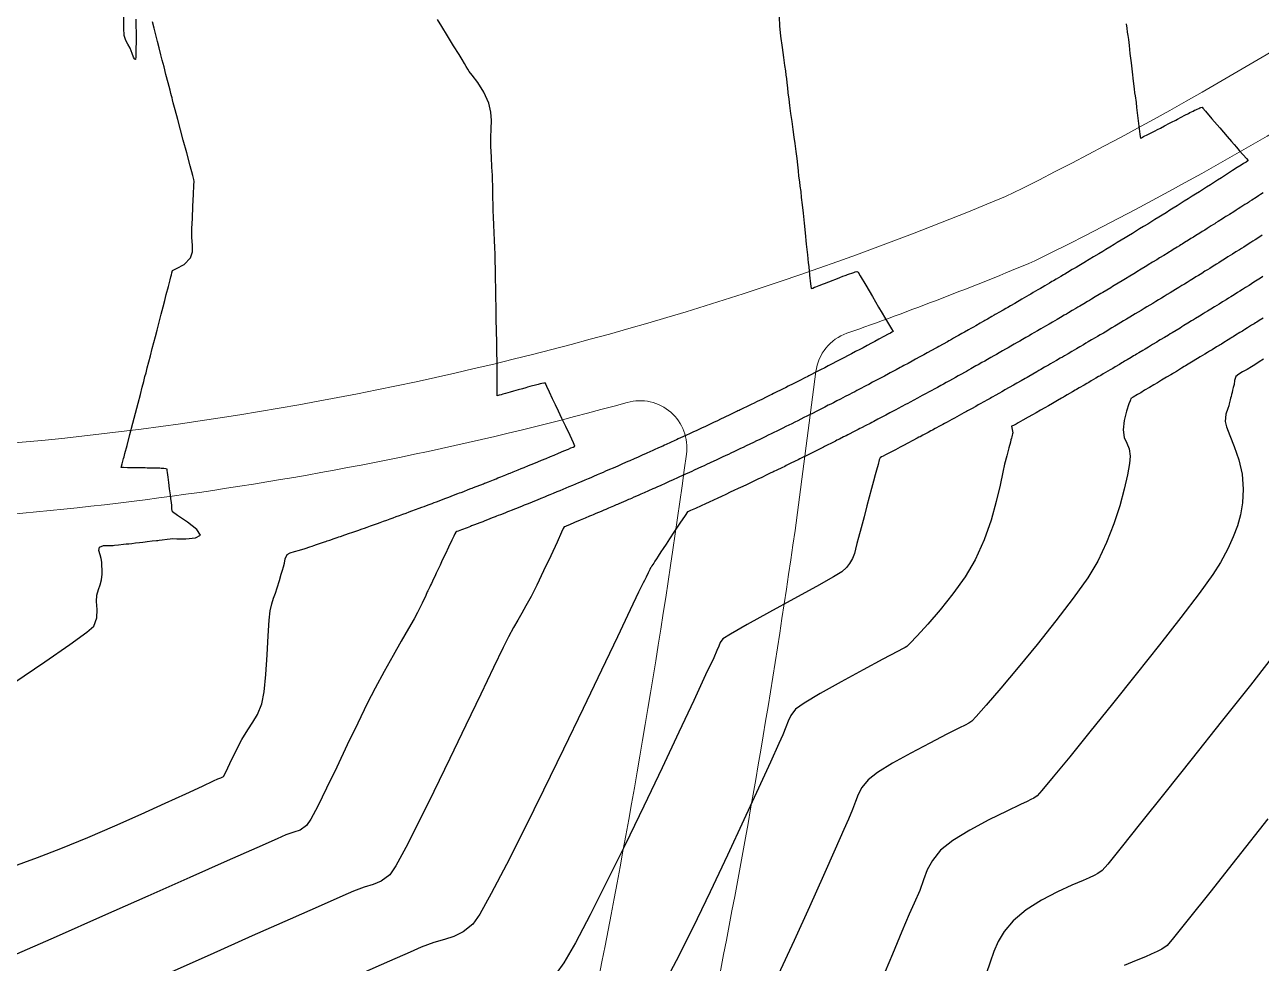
# Model space of a CAD drawing. Header units: millimetres. Extents: x 340454 to 342791, y 6993867 to 6995092.
# Drawn here: x 341619.5 to 341672, y 6994382.4 to 6994422.3 of the extents above; entities that cross this region are included whole.
import ezdxf

# ---------------------------------------------------------------- set-up
doc = ezdxf.new("R2010")
doc.units = ezdxf.units.MM
doc.header["$LTSCALE"] = 10
for name, color, linetype in [('T-HM-CURVA_INTERMEDIARIA', 45, 'Continuous'), ('T-HM-CURVA_MESTRA', 20, 'Continuous'), ('URB-Calçadas', 2, 'Continuous'), ('URB-Quadras', 3, 'Continuous')]:
    doc.layers.add(name, color=color, linetype=linetype)

msp = doc.modelspace()

# ---------------------------------------------------------------- linework, layer by layer
at = {"layer": 'T-HM-CURVA_INTERMEDIARIA', "color": 45, "linetype": 'Continuous', "lineweight": -3, "flags": 128}
for points, elevation in [([(341618.852, 6994386.518), (341620.009, 6994386.939), (341621.008, 6994387.324), (341622.153, 6994387.796), (341623.306, 6994388.29), (341624.417, 6994388.781), (341625.439, 6994389.242), (341626.324, 6994389.648), (341627.024, 6994389.974), (341627.491, 6994390.194), (341627.678, 6994390.282), (341627.804, 6994390.327), (341627.915, 6994390.387), (341628.011, 6994390.559), (341628.19, 6994390.932), (341628.426, 6994391.422), (341628.691, 6994391.945), (341628.945, 6994392.368), (341629.168, 6994392.688), (341629.365, 6994393.016), (341629.542, 6994393.462), (341629.64, 6994393.974), (341629.715, 6994394.709), (341629.773, 6994395.543), (341629.819, 6994396.355), (341629.86, 6994397.021), (341629.901, 6994397.418), (341629.97, 6994397.713), (341630.045, 6994397.952), (341630.122, 6994398.17), (341630.199, 6994398.4), (341630.294, 6994398.713), (341630.372, 6994398.97), (341630.424, 6994399.143), (341630.468, 6994399.289), (341630.513, 6994399.436), (341630.543, 6994399.624), (341630.624, 6994399.804), (341630.754, 6994399.884), (341630.929, 6994399.931), (341631.143, 6994399.99), (341631.382, 6994400.071), (341631.586, 6994400.138), (341631.677, 6994400.168), (341631.756, 6994400.194), (341631.873, 6994400.234), (341632.086, 6994400.305), (341632.21, 6994400.347), (341632.267, 6994400.367), (341632.325, 6994400.387), (341632.434, 6994400.424), (341632.624, 6994400.489), (341632.742, 6994400.529), (341632.817, 6994400.555), (341632.891, 6994400.581), (341633.076, 6994400.645), (341633.273, 6994400.712), (341633.364, 6994400.745), (341633.456, 6994400.777), (341633.623, 6994400.835), (341633.803, 6994400.898), (341633.91, 6994400.936), (341634.016, 6994400.974), (341634.167, 6994401.027), (341634.332, 6994401.085), (341634.453, 6994401.129), (341634.574, 6994401.172), (341634.71, 6994401.221), (341634.861, 6994401.274), (341634.998, 6994401.324), (341635.129, 6994401.372), (341635.259, 6994401.419), (341635.388, 6994401.466), (341635.542, 6994401.522), (341635.682, 6994401.573), (341635.798, 6994401.616), (341635.915, 6994401.659), (341636.079, 6994401.719), (341636.232, 6994401.776), (341636.336, 6994401.815), (341636.441, 6994401.853), (341636.615, 6994401.919), (341636.779, 6994401.98), (341636.872, 6994402.015), (341636.965, 6994402.05), (341637.15, 6994402.12), (341637.326, 6994402.187), (341637.408, 6994402.218), (341637.489, 6994402.249), (341637.686, 6994402.324), (341637.874, 6994402.397), (341637.943, 6994402.423), (341638.012, 6994402.449), (341638.125, 6994402.493), (341638.311, 6994402.565), (341638.419, 6994402.607), (341638.476, 6994402.629), (341638.534, 6994402.651), (341638.65, 6994402.697), (341638.847, 6994402.774), (341638.959, 6994402.818), (341639.007, 6994402.837), (341639.055, 6994402.856), (341639.174, 6994402.903), (341639.381, 6994402.985), (341639.497, 6994403.031), (341639.575, 6994403.062), (341639.696, 6994403.11), (341639.913, 6994403.197), (341640.032, 6994403.245), (341640.094, 6994403.27), (341640.218, 6994403.32), (341640.442, 6994403.41), (341640.564, 6994403.46), (341640.612, 6994403.479), (341640.691, 6994403.511), (341640.875, 6994403.586), (341641.094, 6994403.676), (341641.274, 6994403.75), (341641.429, 6994403.814), (341641.622, 6994403.894), (341641.811, 6994403.973), (341641.96, 6994404.035), (341642.148, 6994404.114), (341642.378, 6994404.211), (341642.568, 6994404.291), (341642.672, 6994404.335), (341642.771, 6994404.368), (341642.846, 6994404.409), (341642.789, 6994404.554), (341642.639, 6994404.869), (341642.455, 6994405.249), (341642.293, 6994405.584), (341642.142, 6994405.904), (341642.02, 6994406.162), (341641.9, 6994406.419), (341641.768, 6994406.703), (341641.658, 6994406.941), (341641.611, 6994407.043), (341641.59, 6994407.093), (341641.525, 6994407.09), (341641.435, 6994407.074), (341641.366, 6994407.058), (341641.279, 6994407.037), (341641.224, 6994407.023), (341641.173, 6994407.009), (341641.118, 6994406.994), (341641.04, 6994406.973), (341640.934, 6994406.943), (341640.829, 6994406.913), (341640.755, 6994406.891), (341640.618, 6994406.853), (341640.441, 6994406.803), (341640.336, 6994406.774), (341640.231, 6994406.744), (341640.092, 6994406.706), (341639.896, 6994406.651), (341639.791, 6994406.622), (341639.707, 6994406.599), (341639.631, 6994406.572), (341639.55, 6994406.556), (341639.542, 6994406.694), (341639.545, 6994406.937), (341639.548, 6994407.071), (341639.546, 6994407.154), (341639.544, 6994407.392), (341639.54, 6994407.92), (341639.536, 6994408.476), (341639.532, 6994408.799), (341639.527, 6994408.978), (341639.52, 6994409.158), (341639.515, 6994409.308), (341639.51, 6994409.462), (341639.504, 6994409.654), (341639.499, 6994409.914), (341639.494, 6994410.308), (341639.487, 6994410.751), (341639.481, 6994411.159), (341639.477, 6994411.477), (341639.474, 6994411.734), (341639.471, 6994411.976), (341639.465, 6994412.249), (341639.454, 6994412.575), (341639.442, 6994412.833), (341639.428, 6994413.159), (341639.415, 6994413.48), (341639.4, 6994413.818), (341639.387, 6994414.141), (341639.377, 6994414.419), (341639.37, 6994414.703), (341639.365, 6994414.933), (341639.361, 6994415.156), (341639.357, 6994415.347), (341639.354, 6994415.499), (341639.349, 6994415.69), (341639.339, 6994415.927), (341639.322, 6994416.266), (341639.302, 6994416.683), (341639.279, 6994417.151), (341639.278, 6994417.529), (341639.294, 6994417.89), (341639.301, 6994418.244), (341639.276, 6994418.605), (341639.192, 6994418.981), (341638.983, 6994419.453), (341638.715, 6994419.866), (341638.477, 6994420.171), (341638.357, 6994420.32), (341638.292, 6994420.428), (341638.229, 6994420.537), (341638.154, 6994420.665), (341638.051, 6994420.838), (341637.922, 6994421.049), (341637.695, 6994421.419), (341637.431, 6994421.848), (341637.192, 6994422.237), (341637.004, 6994422.542)], 696), ([(341619.012, 6994394.364), (341620.327, 6994395.252), (341621.387, 6994395.984), (341622.111, 6994396.508), (341622.415, 6994396.769), (341622.539, 6994397.121), (341622.554, 6994397.479), (341622.529, 6994397.808), (341622.534, 6994398.076), (341622.603, 6994398.323), (341622.677, 6994398.518), (341622.735, 6994398.738), (341622.76, 6994398.979), (341622.76, 6994399.179), (341622.755, 6994399.332), (341622.746, 6994399.487), (341622.727, 6994399.64), (341622.68, 6994399.796), (341622.625, 6994399.976), (341622.649, 6994400.128), (341622.82, 6994400.196), (341623.046, 6994400.198), (341623.169, 6994400.187), (341623.227, 6994400.194), (341623.285, 6994400.2), (341623.46, 6994400.22), (341623.671, 6994400.245), (341623.783, 6994400.257), (341623.894, 6994400.27), (341624.019, 6994400.284), (341624.174, 6994400.302), (341624.354, 6994400.323), (341624.49, 6994400.338), (341624.584, 6994400.349), (341624.677, 6994400.36), (341624.889, 6994400.384), (341625.076, 6994400.406), (341625.128, 6994400.412), (341625.18, 6994400.418), (341625.307, 6994400.432), (341625.529, 6994400.458), (341625.654, 6994400.472), (341625.751, 6994400.483), (341625.933, 6994400.476), (341626.324, 6994400.475), (341626.726, 6994400.517), (341626.938, 6994400.638), (341626.787, 6994400.878), (341626.386, 6994401.19), (341625.965, 6994401.474), (341625.753, 6994401.629), (341625.725, 6994401.753), (341625.719, 6994401.89), (341625.702, 6994402.026), (341625.683, 6994402.171), (341625.66, 6994402.347), (341625.626, 6994402.606), (341625.593, 6994402.864), (341625.562, 6994403.099), (341625.536, 6994403.296), (341625.525, 6994403.381), (341625.522, 6994403.432), (341625.462, 6994403.451), (341625.378, 6994403.461), (341625.322, 6994403.466), (341625.268, 6994403.469), (341625.21, 6994403.472), (341625.121, 6994403.476), (341625.034, 6994403.478), (341624.868, 6994403.481), (341624.678, 6994403.484), (341624.59, 6994403.485), (341624.502, 6994403.487), (341624.336, 6994403.489), (341624.176, 6994403.492), (341624.098, 6994403.493), (341624.019, 6994403.494), (341623.839, 6994403.497), (341623.674, 6994403.5), (341623.574, 6994403.501), (341623.615, 6994403.667), (341623.66, 6994403.831), (341623.674, 6994403.884), (341623.693, 6994403.958), (341623.729, 6994404.096), (341623.82, 6994404.443), (341623.94, 6994404.905), (341624.067, 6994405.393), (341624.177, 6994405.814), (341624.288, 6994406.239), (341624.385, 6994406.611), (341624.466, 6994406.921), (341624.527, 6994407.157), (341624.582, 6994407.367), (341624.625, 6994407.534), (341624.68, 6994407.745), (341624.744, 6994407.991), (341624.809, 6994408.245), (341624.891, 6994408.558), (341624.958, 6994408.815), (341625.023, 6994409.066), (341625.095, 6994409.342), (341625.182, 6994409.675), (341625.272, 6994410.022), (341625.351, 6994410.328), (341625.422, 6994410.604), (341625.488, 6994410.859), (341625.576, 6994411.197), (341625.65, 6994411.481), (341625.683, 6994411.605), (341625.705, 6994411.691), (341625.72, 6994411.774), (341625.753, 6994411.877), (341625.922, 6994411.959), (341626.243, 6994412.134), (341626.515, 6994412.407), (341626.596, 6994412.661), (341626.602, 6994412.948), (341626.579, 6994413.278), (341626.575, 6994413.664), (341626.595, 6994414.084), (341626.62, 6994414.602), (341626.644, 6994415.108), (341626.662, 6994415.493), (341626.669, 6994415.65), (341626.659, 6994415.739), (341626.614, 6994415.908), (341626.503, 6994416.324), (341626.357, 6994416.866), (341626.21, 6994417.415), (341626.093, 6994417.851), (341625.977, 6994418.287), (341625.867, 6994418.696), (341625.786, 6994419.001), (341625.753, 6994419.125), (341625.731, 6994419.208), (341625.71, 6994419.288), (341625.682, 6994419.396), (341625.645, 6994419.541), (341625.567, 6994419.841), (341625.474, 6994420.199), (341625.391, 6994420.519), (341625.317, 6994420.808), (341625.258, 6994421.037), (341625.183, 6994421.326), (341625.113, 6994421.601), (341625.04, 6994421.884), (341624.967, 6994422.167), (341624.896, 6994422.443)], 697), ([(341624.196, 6994422.554), (341624.202, 6994421.706), (341624.2, 6994421.182), (341624.192, 6994420.931), (341624.182, 6994420.849), (341624.176, 6994420.837), (341624.162, 6994420.838), (341624.134, 6994420.86), (341624.095, 6994420.937), (341624.041, 6994421.092), (341623.957, 6994421.313), (341623.86, 6994421.491), (341623.772, 6994421.646), (341623.704, 6994421.85), (341623.683, 6994422.166), (341623.681, 6994422.704)], 697), ([(341666.261, 6994422.353), (341666.289, 6994422.163), (341666.314, 6994421.992), (341666.335, 6994421.856), (341666.359, 6994421.684), (341666.389, 6994421.43), (341666.426, 6994421.097), (341666.472, 6994420.691), (341666.517, 6994420.316), (341666.565, 6994419.915), (341666.605, 6994419.584), (341666.625, 6994419.418), (341666.642, 6994419.296), (341666.658, 6994419.193), (341666.671, 6994419.103), (341666.685, 6994419.014), (341666.711, 6994418.791), (341666.765, 6994418.342), (341666.818, 6994417.893), (341666.844, 6994417.67), (341666.857, 6994417.564), (341666.867, 6994417.49), (341666.912, 6994417.513), (341667.008, 6994417.562), (341667.188, 6994417.654), (341667.296, 6994417.708), (341667.352, 6994417.737), (341667.408, 6994417.766), (341667.49, 6994417.808), (341667.599, 6994417.864), (341667.717, 6994417.925), (341667.892, 6994418.015), (341668.108, 6994418.127), (341668.247, 6994418.199), (341668.316, 6994418.236), (341668.375, 6994418.266), (341668.451, 6994418.306), (341668.603, 6994418.386), (341668.759, 6994418.468), (341668.812, 6994418.495), (341668.857, 6994418.518), (341668.906, 6994418.544), (341668.976, 6994418.58), (341669.046, 6994418.616), (341669.107, 6994418.646), (341669.173, 6994418.679), (341669.228, 6994418.705), (341669.283, 6994418.731), (341669.345, 6994418.759), (341669.394, 6994418.781), (341669.442, 6994418.801), (341669.491, 6994418.816), (341669.527, 6994418.772), (341669.639, 6994418.641), (341669.911, 6994418.323), (341670.247, 6994417.93), (341670.553, 6994417.571), (341670.735, 6994417.358), (341670.854, 6994417.22), (341670.949, 6994417.11), (341671.068, 6994416.971), (341671.234, 6994416.794), (341671.383, 6994416.634), (341671.445, 6994416.54), (341671.369, 6994416.475), (341671.253, 6994416.416), (341671.152, 6994416.351), (341670.985, 6994416.244), (341670.785, 6994416.115), (341670.617, 6994416.007), (341670.484, 6994415.922), (341670.316, 6994415.815), (341670.148, 6994415.708), (341670.014, 6994415.623), (341669.846, 6994415.516), (341669.678, 6994415.409), (341669.544, 6994415.325), (341669.375, 6994415.218), (341669.207, 6994415.112), (341669.073, 6994415.027), (341668.904, 6994414.921), (341668.735, 6994414.815), (341668.6, 6994414.731), (341668.431, 6994414.625), (341668.262, 6994414.52), (341668.127, 6994414.436), (341667.958, 6994414.33), (341667.788, 6994414.225), (341667.653, 6994414.142), (341667.484, 6994414.037), (341667.314, 6994413.932), (341667.179, 6994413.848), (341667.008, 6994413.744), (341666.838, 6994413.639), (341666.703, 6994413.556), (341666.532, 6994413.452), (341666.362, 6994413.347), (341666.226, 6994413.265), (341666.056, 6994413.161), (341665.885, 6994413.057), (341665.749, 6994412.974), (341665.578, 6994412.871), (341665.407, 6994412.767), (341665.271, 6994412.685), (341665.099, 6994412.582), (341664.881, 6994412.451), (341664.698, 6994412.341), (341664.62, 6994412.294), (341664.573, 6994412.266), (341664.46, 6994412.199), (341664.253, 6994412.075), (341664.139, 6994412.007), (341664.087, 6994411.976), (341663.975, 6994411.91), (341663.771, 6994411.788), (341663.658, 6994411.721), (341663.601, 6994411.688), (341663.49, 6994411.622), (341663.288, 6994411.502), (341663.176, 6994411.436), (341663.113, 6994411.4), (341663.003, 6994411.335), (341662.804, 6994411.217), (341662.693, 6994411.152), (341662.624, 6994411.113), (341662.515, 6994411.049), (341662.319, 6994410.934), (341662.209, 6994410.869), (341662.135, 6994410.827), (341662.026, 6994410.764), (341661.833, 6994410.651), (341661.724, 6994410.587), (341661.644, 6994410.541), (341661.537, 6994410.479), (341661.346, 6994410.369), (341661.238, 6994410.307), (341661.152, 6994410.257), (341661.046, 6994410.196), (341660.858, 6994410.088), (341660.751, 6994410.027), (341660.705, 6994410), (341660.659, 6994409.974), (341660.554, 6994409.914), (341660.37, 6994409.809), (341660.264, 6994409.748), (341660.214, 6994409.72), (341660.164, 6994409.692), (341660.061, 6994409.633), (341659.88, 6994409.53), (341659.775, 6994409.47), (341659.722, 6994409.44), (341659.669, 6994409.41), (341659.569, 6994409.354), (341659.395, 6994409.255), (341659.286, 6994409.193), (341659.208, 6994409.149), (341659.145, 6994409.114), (341659.063, 6994409.068), (341658.934, 6994408.995), (341658.796, 6994408.918), (341658.735, 6994408.884), (341658.675, 6994408.851), (341658.49, 6994408.748), (341658.304, 6994408.644), (341658.24, 6994408.608), (341658.175, 6994408.573), (341657.994, 6994408.473), (341657.811, 6994408.372), (341657.743, 6994408.334), (341657.675, 6994408.297), (341657.497, 6994408.2), (341657.317, 6994408.101), (341657.245, 6994408.062), (341657.172, 6994408.023), (341656.999, 6994407.928), (341656.822, 6994407.832), (341656.745, 6994407.791), (341656.668, 6994407.75), (341656.499, 6994407.658), (341656.326, 6994407.565), (341656.245, 6994407.522), (341656.163, 6994407.479), (341655.998, 6994407.39), (341655.828, 6994407.3), (341655.742, 6994407.255), (341655.656, 6994407.209), (341655.495, 6994407.124), (341655.33, 6994407.036), (341655.239, 6994406.989), (341655.148, 6994406.942), (341654.991, 6994406.859), (341654.83, 6994406.775), (341654.734, 6994406.725), (341654.637, 6994406.675), (341654.486, 6994406.596), (341654.329, 6994406.515), (341654.227, 6994406.462), (341654.125, 6994406.41), (341653.979, 6994406.335), (341653.827, 6994406.256), (341653.719, 6994406.202), (341653.611, 6994406.147), (341653.47, 6994406.075), (341653.324, 6994406), (341653.21, 6994405.942), (341653.096, 6994405.885), (341652.961, 6994405.817), (341652.819, 6994405.745), (341652.699, 6994405.685), (341652.578, 6994405.625), (341652.45, 6994405.56), (341652.314, 6994405.492), (341652.186, 6994405.429), (341652.059, 6994405.366), (341651.933, 6994405.304), (341651.807, 6994405.241), (341651.673, 6994405.175), (341651.543, 6994405.112), (341651.42, 6994405.051), (341651.299, 6994404.992), (341651.181, 6994404.934), (341651.062, 6994404.876), (341650.925, 6994404.809), (341650.791, 6994404.744), (341650.675, 6994404.688), (341650.56, 6994404.632), (341650.434, 6994404.572), (341650.281, 6994404.498), (341650.121, 6994404.422), (341649.993, 6994404.361), (341649.881, 6994404.308), (341649.77, 6994404.254), (341649.62, 6994404.184), (341649.474, 6994404.115), (341649.366, 6994404.063), (341649.258, 6994404.012), (341649.104, 6994403.94), (341648.954, 6994403.87), (341648.849, 6994403.821), (341648.744, 6994403.772), (341648.587, 6994403.699), (341648.433, 6994403.628), (341648.331, 6994403.58), (341648.23, 6994403.533), (341648.069, 6994403.459), (341647.911, 6994403.387), (341647.813, 6994403.341), (341647.715, 6994403.296), (341647.549, 6994403.221), (341647.387, 6994403.148), (341647.293, 6994403.104), (341647.198, 6994403.061), (341647.024, 6994402.983), (341646.855, 6994402.907), (341646.768, 6994402.868), (341646.681, 6994402.828), (341646.498, 6994402.747), (341646.321, 6994402.668), (341646.242, 6994402.632), (341646.162, 6994402.597), (341645.971, 6994402.512), (341645.785, 6994402.431), (341645.714, 6994402.399), (341645.643, 6994402.367), (341645.532, 6994402.319), (341645.353, 6994402.241), (341645.247, 6994402.195), (341645.184, 6994402.167), (341645.122, 6994402.14), (341645.008, 6994402.09), (341644.816, 6994402.008), (341644.706, 6994401.96), (341644.653, 6994401.937), (341644.6, 6994401.914), (341644.482, 6994401.863), (341644.278, 6994401.776), (341644.164, 6994401.727), (341644.078, 6994401.69), (341643.955, 6994401.638), (341643.737, 6994401.546), (341643.617, 6994401.495), (341643.554, 6994401.468), (341643.473, 6994401.434), (341643.287, 6994401.356), (341643.065, 6994401.263), (341642.83, 6994401.165), (341642.616, 6994401.076), (341642.51, 6994401.032), (341642.442, 6994401.005), (341642.386, 6994400.981), (341642.354, 6994400.914), (341642.279, 6994400.752), (341642.086, 6994400.334), (341641.817, 6994399.758), (341641.515, 6994399.118), (341641.223, 6994398.509), (341640.982, 6994398.027), (341640.768, 6994397.626), (341640.589, 6994397.312), (341640.421, 6994397.028), (341640.24, 6994396.715), (341640.022, 6994396.315), (341639.796, 6994395.858), (341639.39, 6994395.014), (341638.849, 6994393.882), (341638.218, 6994392.561), (341637.539, 6994391.15), (341636.857, 6994389.748), (341636.216, 6994388.452), (341635.66, 6994387.363), (341635.233, 6994386.579), (341634.979, 6994386.198), (341634.62, 6994385.929), (341634.275, 6994385.788), (341633.897, 6994385.682), (341633.44, 6994385.515), (341632.993, 6994385.317), (341632.062, 6994384.904), (341630.744, 6994384.32), (341629.139, 6994383.608), (341627.345, 6994382.812), (341625.461, 6994381.976)], 694), ([(341672.079, 6994415.168), (341671.975, 6994415.101), (341671.932, 6994415.074), (341671.889, 6994415.046), (341671.787, 6994414.98), (341671.606, 6994414.864), (341671.502, 6994414.798), (341671.458, 6994414.769), (341671.413, 6994414.741), (341671.311, 6994414.676), (341671.131, 6994414.561), (341671.028, 6994414.495), (341670.982, 6994414.466), (341670.935, 6994414.436), (341670.834, 6994414.372), (341670.656, 6994414.259), (341670.554, 6994414.194), (341670.505, 6994414.163), (341670.457, 6994414.133), (341670.356, 6994414.069), (341670.18, 6994413.958), (341670.078, 6994413.893), (341670.028, 6994413.862), (341669.977, 6994413.83), (341669.876, 6994413.767), (341669.703, 6994413.658), (341669.602, 6994413.594), (341669.549, 6994413.561), (341669.496, 6994413.528), (341669.396, 6994413.465), (341669.225, 6994413.358), (341669.124, 6994413.295), (341669.069, 6994413.261), (341669.014, 6994413.227), (341668.915, 6994413.165), (341668.746, 6994413.06), (341668.646, 6994412.998), (341668.588, 6994412.962), (341668.531, 6994412.927), (341668.432, 6994412.866), (341668.267, 6994412.763), (341668.167, 6994412.701), (341668.107, 6994412.664), (341668.046, 6994412.627), (341667.867, 6994412.517), (341667.687, 6994412.406), (341667.624, 6994412.367), (341667.561, 6994412.329), (341667.384, 6994412.221), (341667.206, 6994412.111), (341667.14, 6994412.071), (341667.074, 6994412.031), (341666.9, 6994411.925), (341666.724, 6994411.818), (341666.655, 6994411.776), (341666.586, 6994411.735), (341666.415, 6994411.631), (341666.242, 6994411.526), (341666.169, 6994411.482), (341666.097, 6994411.439), (341665.929, 6994411.337), (341665.758, 6994411.234), (341665.682, 6994411.189), (341665.607, 6994411.144), (341665.441, 6994411.045), (341665.274, 6994410.944), (341665.194, 6994410.897), (341665.115, 6994410.85), (341664.953, 6994410.753), (341664.788, 6994410.655), (341664.705, 6994410.606), (341664.622, 6994410.557), (341664.464, 6994410.462), (341664.302, 6994410.366), (341664.215, 6994410.315), (341664.128, 6994410.265), (341663.973, 6994410.173), (341663.815, 6994410.079), (341663.724, 6994410.026), (341663.633, 6994409.973), (341663.482, 6994409.884), (341663.327, 6994409.793), (341663.232, 6994409.738), (341663.136, 6994409.682), (341662.989, 6994409.596), (341662.838, 6994409.508), (341662.738, 6994409.45), (341662.639, 6994409.393), (341662.495, 6994409.309), (341662.348, 6994409.223), (341662.244, 6994409.164), (341662.14, 6994409.104), (341662.001, 6994409.023), (341661.857, 6994408.94), (341661.749, 6994408.878), (341661.641, 6994408.817), (341661.505, 6994408.739), (341661.365, 6994408.658), (341661.253, 6994408.594), (341661.141, 6994408.53), (341661.009, 6994408.455), (341660.873, 6994408.377), (341660.756, 6994408.311), (341660.639, 6994408.245), (341660.512, 6994408.172), (341660.379, 6994408.097), (341660.258, 6994408.029), (341660.137, 6994407.961), (341659.98, 6994407.872), (341659.885, 6994407.818), (341659.814, 6994407.778), (341659.743, 6994407.738), (341659.667, 6994407.696), (341659.562, 6994407.637), (341659.476, 6994407.589), (341659.39, 6994407.54), (341659.273, 6994407.476), (341659.127, 6994407.395), (341659.01, 6994407.33), (341658.893, 6994407.264), (341658.754, 6994407.188), (341658.62, 6994407.114), (341658.508, 6994407.052), (341658.395, 6994406.99), (341658.251, 6994406.911), (341658.112, 6994406.836), (341658.004, 6994406.776), (341657.896, 6994406.717), (341657.746, 6994406.636), (341657.602, 6994406.558), (341657.499, 6994406.502), (341657.396, 6994406.446), (341657.24, 6994406.363), (341657.09, 6994406.283), (341656.992, 6994406.23), (341656.895, 6994406.177), (341656.733, 6994406.092), (341656.576, 6994406.008), (341656.484, 6994405.959), (341656.392, 6994405.91), (341656.224, 6994405.822), (341656.061, 6994405.736), (341655.975, 6994405.69), (341655.888, 6994405.644), (341655.714, 6994405.553), (341655.544, 6994405.465), (341655.464, 6994405.423), (341655.383, 6994405.38), (341655.202, 6994405.287), (341655.025, 6994405.195), (341654.951, 6994405.157), (341654.877, 6994405.118), (341654.688, 6994405.022), (341654.504, 6994404.927), (341654.437, 6994404.893), (341654.37, 6994404.858), (341654.262, 6994404.803), (341654.085, 6994404.713), (341653.98, 6994404.66), (341653.921, 6994404.63), (341653.862, 6994404.6), (341653.75, 6994404.544), (341653.563, 6994404.449), (341653.455, 6994404.395), (341653.404, 6994404.369), (341653.352, 6994404.343), (341653.238, 6994404.286), (341653.039, 6994404.187), (341652.928, 6994404.132), (341652.842, 6994404.088), (341652.723, 6994404.03), (341652.514, 6994403.926), (341652.399, 6994403.869), (341652.33, 6994403.835), (341652.21, 6994403.776), (341651.995, 6994403.671), (341651.877, 6994403.613), (341651.817, 6994403.584), (341651.759, 6994403.555), (341651.639, 6994403.497), (341651.422, 6994403.392), (341651.303, 6994403.334), (341651.252, 6994403.309), (341651.175, 6994403.273), (341650.999, 6994403.188), (341650.788, 6994403.087), (341650.62, 6994403.006), (341650.482, 6994402.941), (341650.31, 6994402.859), (341650.132, 6994402.775), (341649.978, 6994402.702), (341649.786, 6994402.611), (341649.598, 6994402.523), (341649.448, 6994402.453), (341649.26, 6994402.366), (341649.072, 6994402.278), (341648.922, 6994402.209), (341648.733, 6994402.122), (341648.544, 6994402.035), (341648.394, 6994401.966), (341648.205, 6994401.88), (341647.964, 6994401.77), (341647.763, 6994401.679), (341647.676, 6994401.64), (341647.624, 6994401.616), (341647.528, 6994401.472), (341647.305, 6994401.14), (341647.053, 6994400.761), (341646.866, 6994400.479), (341646.718, 6994400.252), (341646.598, 6994400.066), (341646.503, 6994399.917), (341646.389, 6994399.741), (341646.313, 6994399.624), (341646.248, 6994399.524), (341646.197, 6994399.445), (341646.155, 6994399.38), (341646.119, 6994399.324), (341646.089, 6994399.279), (341646.063, 6994399.237), (341646.024, 6994399.171), (341645.999, 6994399.119), (341645.956, 6994399.026), (341645.871, 6994398.845), (341645.805, 6994398.71), (341645.747, 6994398.605), (341645.688, 6994398.5), (341645.553, 6994398.216), (341645.194, 6994397.459), (341644.653, 6994396.32), (341643.972, 6994394.892), (341643.193, 6994393.266), (341642.358, 6994391.536), (341641.508, 6994389.793), (341640.686, 6994388.129), (341639.933, 6994386.636), (341639.292, 6994385.406), (341638.804, 6994384.531), (341638.512, 6994384.104), (341638.099, 6994383.778), (341637.708, 6994383.587), (341637.303, 6994383.461), (341636.852, 6994383.332), (341636.32, 6994383.132), (341635.849, 6994382.923), (341634.976, 6994382.535), (341633.784, 6994382.006)], 693), ([(341672.044, 6994413.369), (341671.894, 6994413.273), (341671.741, 6994413.175), (341671.651, 6994413.118), (341671.561, 6994413.061), (341671.412, 6994412.967), (341671.261, 6994412.871), (341671.169, 6994412.813), (341671.076, 6994412.755), (341670.93, 6994412.662), (341670.781, 6994412.568), (341670.685, 6994412.508), (341670.589, 6994412.448), (341670.446, 6994412.358), (341670.3, 6994412.266), (341670.201, 6994412.204), (341670.102, 6994412.143), (341669.961, 6994412.055), (341669.817, 6994411.965), (341669.715, 6994411.902), (341669.613, 6994411.839), (341669.475, 6994411.753), (341669.334, 6994411.665), (341669.229, 6994411.6), (341669.123, 6994411.535), (341668.988, 6994411.452), (341668.85, 6994411.366), (341668.741, 6994411.299), (341668.632, 6994411.232), (341668.5, 6994411.151), (341668.365, 6994411.068), (341668.252, 6994410.999), (341668.139, 6994410.93), (341668.011, 6994410.852), (341667.88, 6994410.771), (341667.763, 6994410.7), (341667.645, 6994410.629), (341667.521, 6994410.554), (341667.393, 6994410.475), (341667.272, 6994410.402), (341667.15, 6994410.329), (341667.029, 6994410.255), (341666.905, 6994410.181), (341666.778, 6994410.104), (341666.654, 6994410.03), (341666.536, 6994409.958), (341666.417, 6994409.887), (341666.284, 6994409.808), (341666.157, 6994409.732), (341666.042, 6994409.663), (341665.928, 6994409.594), (341665.79, 6994409.513), (341665.658, 6994409.434), (341665.547, 6994409.368), (341665.437, 6994409.302), (341665.295, 6994409.218), (341665.157, 6994409.137), (341665.052, 6994409.074), (341664.946, 6994409.012), (341664.799, 6994408.925), (341664.656, 6994408.841), (341664.555, 6994408.782), (341664.454, 6994408.722), (341664.301, 6994408.633), (341664.153, 6994408.546), (341664.057, 6994408.49), (341663.961, 6994408.433), (341663.802, 6994408.341), (341663.648, 6994408.252), (341663.558, 6994408.199), (341663.467, 6994408.146), (341663.303, 6994408.051), (341663.143, 6994407.959), (341663.057, 6994407.909), (341662.972, 6994407.859), (341662.802, 6994407.762), (341662.637, 6994407.667), (341662.556, 6994407.62), (341662.476, 6994407.574), (341662.301, 6994407.474), (341662.13, 6994407.376), (341662.055, 6994407.333), (341661.98, 6994407.29), (341661.799, 6994407.187), (341661.623, 6994407.087), (341661.552, 6994407.047), (341661.482, 6994407.006), (341661.296, 6994406.901), (341661.114, 6994406.798), (341661.049, 6994406.761), (341660.983, 6994406.724), (341660.878, 6994406.665), (341660.706, 6994406.568), (341660.604, 6994406.511), (341660.543, 6994406.476), (341660.484, 6994406.443), (341660.429, 6994406.412), (341660.373, 6994406.381), (341660.214, 6994406.292), (341660.061, 6994406.206), (341659.983, 6994406.163), (341659.878, 6994406.104), (341659.689, 6994406), (341659.58, 6994405.939), (341659.531, 6994405.912), (341659.482, 6994405.885), (341659.37, 6994405.823), (341659.175, 6994405.716), (341659.065, 6994405.656), (341658.979, 6994405.608), (341658.864, 6994405.546), (341658.662, 6994405.435), (341658.549, 6994405.374), (341658.475, 6994405.333), (341658.357, 6994405.27), (341658.147, 6994405.156), (341658.031, 6994405.094), (341657.97, 6994405.06), (341657.849, 6994404.996), (341657.63, 6994404.879), (341657.511, 6994404.815), (341657.463, 6994404.789), (341657.386, 6994404.748), (341657.205, 6994404.652), (341656.99, 6994404.538), (341656.812, 6994404.444), (341656.659, 6994404.363), (341656.466, 6994404.263), (341656.233, 6994404.14), (341656.037, 6994404.039), (341655.941, 6994403.989), (341655.871, 6994403.957), (341655.808, 6994403.92), (341655.776, 6994403.827), (341655.723, 6994403.631), (341655.659, 6994403.396), (341655.602, 6994403.19), (341655.529, 6994402.926), (341655.443, 6994402.611), (341655.346, 6994402.249), (341655.247, 6994401.875), (341655.128, 6994401.415), (341655.005, 6994400.944), (341654.899, 6994400.538), (341654.827, 6994400.274), (341654.771, 6994400.042), (341654.726, 6994399.859), (341654.634, 6994399.645), (341654.512, 6994399.429), (341654.378, 6994399.257), (341654.185, 6994399.073), (341653.838, 6994398.86), (341653.107, 6994398.45), (341652.147, 6994397.922), (341651.114, 6994397.356), (341650.163, 6994396.832), (341649.45, 6994396.429), (341649.131, 6994396.228), (341649.018, 6994396.071), (341648.959, 6994395.917), (341648.881, 6994395.726), (341648.741, 6994395.426), (341648.401, 6994394.695), (341647.898, 6994393.615), (341647.268, 6994392.27), (341646.547, 6994390.744), (341645.773, 6994389.12), (341644.981, 6994387.483), (341644.209, 6994385.915), (341643.493, 6994384.5), (341642.869, 6994383.321), (341642.373, 6994382.463), (341642.044, 6994382.009)], 692), ([(341672.077, 6994411.617), (341671.969, 6994411.549), (341671.831, 6994411.462), (341671.695, 6994411.376), (341671.589, 6994411.31), (341671.484, 6994411.243), (341671.341, 6994411.154), (341671.202, 6994411.067), (341671.1, 6994411.003), (341670.998, 6994410.938), (341670.851, 6994410.847), (341670.708, 6994410.758), (341670.609, 6994410.696), (341670.511, 6994410.635), (341670.36, 6994410.541), (341670.212, 6994410.45), (341670.117, 6994410.391), (341670.023, 6994410.332), (341669.867, 6994410.237), (341669.715, 6994410.143), (341669.625, 6994410.087), (341669.534, 6994410.031), (341669.374, 6994409.933), (341669.217, 6994409.837), (341669.131, 6994409.784), (341669.044, 6994409.73), (341668.879, 6994409.63), (341668.718, 6994409.532), (341668.636, 6994409.481), (341668.553, 6994409.431), (341668.383, 6994409.328), (341668.217, 6994409.227), (341668.139, 6994409.18), (341668.062, 6994409.133), (341667.887, 6994409.027), (341667.715, 6994408.924), (341667.642, 6994408.88), (341667.569, 6994408.835), (341667.389, 6994408.727), (341667.211, 6994408.621), (341667.144, 6994408.58), (341667.076, 6994408.539), (341666.973, 6994408.478), (341666.807, 6994408.379), (341666.707, 6994408.319), (341666.644, 6994408.282), (341666.581, 6994408.244), (341666.476, 6994408.182), (341666.303, 6994408.079), (341666.2, 6994408.018), (341666.143, 6994407.984), (341666.086, 6994407.95), (341665.979, 6994407.887), (341665.797, 6994407.78), (341665.693, 6994407.718), (341665.641, 6994407.687), (341665.59, 6994407.657), (341665.48, 6994407.592), (341665.291, 6994407.481), (341665.183, 6994407.418), (341665.138, 6994407.392), (341665.093, 6994407.365), (341664.98, 6994407.299), (341664.783, 6994407.184), (341664.672, 6994407.12), (341664.595, 6994407.074), (341664.479, 6994407.007), (341664.274, 6994406.888), (341664.16, 6994406.822), (341664.096, 6994406.784), (341663.978, 6994406.716), (341663.764, 6994406.592), (341663.647, 6994406.525), (341663.596, 6994406.495), (341663.52, 6994406.452), (341663.344, 6994406.35), (341663.133, 6994406.23), (341662.959, 6994406.13), (341662.808, 6994406.044), (341662.619, 6994405.936), (341662.435, 6994405.831), (341662.289, 6994405.748), (341662.105, 6994405.643), (341661.87, 6994405.511), (341661.673, 6994405.4), (341661.589, 6994405.352), (341661.537, 6994405.323), (341661.477, 6994405.293), (341661.396, 6994405.255), (341661.421, 6994405.121), (341661.448, 6994404.983), (341661.436, 6994404.932), (341661.422, 6994404.885), (341661.404, 6994404.813), (341661.389, 6994404.759), (341661.37, 6994404.685), (341661.345, 6994404.584), (341661.282, 6994404.335), (341661.195, 6994404.001), (341661.097, 6994403.647), (341661.019, 6994403.301), (341660.907, 6994402.756), (341660.747, 6994402.062), (341660.526, 6994401.268), (341660.231, 6994400.427), (341659.849, 6994399.588), (341659.419, 6994398.868), (341658.903, 6994398.143), (341658.357, 6994397.455), (341657.833, 6994396.846), (341657.388, 6994396.356), (341657.075, 6994396.027), (341656.95, 6994395.9), (341656.875, 6994395.855), (341656.795, 6994395.814), (341656.549, 6994395.684), (341655.934, 6994395.359), (341655.089, 6994394.908), (341654.156, 6994394.4), (341653.272, 6994393.906), (341652.579, 6994393.494), (341652.216, 6994393.235), (341652.015, 6994392.976), (341651.902, 6994392.733), (341651.81, 6994392.469), (341651.674, 6994392.149), (341651.504, 6994391.78), (341651.149, 6994390.996), (341650.644, 6994389.886), (341650.027, 6994388.538), (341649.332, 6994387.041), (341648.597, 6994385.484), (341647.858, 6994383.957), (341647.15, 6994382.547), (341646.509, 6994381.344)], 691), ([(341672.105, 6994408.104), (341671.919, 6994407.988), (341671.734, 6994407.874), (341671.587, 6994407.782), (341671.41, 6994407.674), (341671.21, 6994407.565), (341671.045, 6994407.477), (341670.93, 6994407.378), (341670.865, 6994407.195), (341670.847, 6994407.038), (341670.815, 6994406.905), (341670.788, 6994406.795), (341670.763, 6994406.693), (341670.741, 6994406.603), (341670.722, 6994406.522), (341670.704, 6994406.449), (341670.688, 6994406.383), (341670.673, 6994406.322), (341670.659, 6994406.267), (341670.647, 6994406.216), (341670.625, 6994406.126), (341670.581, 6994406.015), (341670.504, 6994405.765), (341670.464, 6994405.466), (341670.524, 6994405.24), (341670.671, 6994404.872), (341670.86, 6994404.394), (341671.047, 6994403.834), (341671.187, 6994403.223), (341671.236, 6994402.589), (341671.203, 6994402.004), (341671.124, 6994401.496), (341670.996, 6994401.027), (341670.815, 6994400.559), (341670.577, 6994400.054), (341670.278, 6994399.474), (341669.951, 6994398.962), (341669.37, 6994398.16), (341668.594, 6994397.139), (341667.683, 6994395.97), (341666.695, 6994394.723), (341665.689, 6994393.468), (341664.726, 6994392.277), (341663.865, 6994391.219), (341663.163, 6994390.366), (341662.682, 6994389.788), (341662.48, 6994389.554), (341662.343, 6994389.457), (341662.219, 6994389.397), (341662.064, 6994389.321), (341661.779, 6994389.185), (341661.192, 6994388.909), (341660.431, 6994388.536), (341659.625, 6994388.107), (341658.9, 6994387.664), (341658.384, 6994387.249), (341658.032, 6994386.813), (341657.814, 6994386.409), (341657.66, 6994385.997), (341657.499, 6994385.539), (341657.261, 6994384.995), (341657.053, 6994384.533), (341656.741, 6994383.792), (341656.342, 6994382.838), (341655.875, 6994381.736)], 689), ([(341672.715, 6994395.757), (341671.541, 6994394.262), (341670.305, 6994392.696), (341669.073, 6994391.142), (341667.91, 6994389.68), (341666.88, 6994388.392), (341666.05, 6994387.359), (341665.483, 6994386.662), (341665.245, 6994386.381), (341665.065, 6994386.253), (341664.902, 6994386.175), (341664.699, 6994386.074), (341664.44, 6994385.96), (341663.96, 6994385.759), (341663.341, 6994385.479), (341662.664, 6994385.13), (341662.013, 6994384.719), (341661.469, 6994384.255), (341661.085, 6994383.794), (341660.829, 6994383.366), (341660.649, 6994382.943), (341660.494, 6994382.497), (341660.313, 6994381.998)], 688), ([(341672.287, 6994388.586), (341670.972, 6994386.917), (341669.82, 6994385.46), (341668.898, 6994384.3), (341668.272, 6994383.521), (341668.01, 6994383.208), (341667.787, 6994383.05), (341667.585, 6994382.953), (341667.334, 6994382.828), (341667.088, 6994382.721), (341666.687, 6994382.565), (341666.181, 6994382.35)], 687)]:
    msp.add_lwpolyline(points, dxfattribs=dict(at, elevation=elevation))
at = {"layer": 'T-HM-CURVA_MESTRA', "color": 20, "linetype": 'Continuous', "lineweight": -3, "flags": 128}
for points, elevation in [([(341651.527, 6994422.636), (341651.54, 6994422.263), (341651.577, 6994421.824), (341651.646, 6994421.349), (341651.708, 6994420.924), (341651.757, 6994420.581), (341651.789, 6994420.349), (341651.812, 6994420.169), (341651.828, 6994420.026), (341651.849, 6994419.846), (341651.873, 6994419.636), (341651.898, 6994419.42), (341651.931, 6994419.152), (341651.967, 6994418.879), (341652.012, 6994418.548), (341652.061, 6994418.197), (341652.106, 6994417.865), (341652.153, 6994417.532), (341652.19, 6994417.268), (341652.233, 6994416.935), (341652.268, 6994416.637), (341652.297, 6994416.362), (341652.324, 6994416.109), (341652.35, 6994415.88), (341652.381, 6994415.644), (341652.407, 6994415.458), (341652.437, 6994415.223), (341652.465, 6994414.975), (341652.498, 6994414.669), (341652.536, 6994414.307), (341652.58, 6994413.891), (341652.625, 6994413.475), (341652.676, 6994412.996), (341652.725, 6994412.54), (341652.762, 6994412.196), (341652.777, 6994412.049), (341652.787, 6994411.974), (341652.796, 6994411.899), (341652.815, 6994411.682), (341652.85, 6994411.309), (341652.878, 6994411.106), (341652.958, 6994411.129), (341653.028, 6994411.162), (341653.081, 6994411.182), (341653.225, 6994411.238), (341653.404, 6994411.306), (341653.496, 6994411.341), (341653.589, 6994411.377), (341653.683, 6994411.413), (341653.78, 6994411.451), (341653.93, 6994411.509), (341654.096, 6994411.573), (341654.235, 6994411.627), (341654.322, 6994411.662), (341654.372, 6994411.68), (341654.431, 6994411.703), (341654.515, 6994411.734), (341654.605, 6994411.766), (341654.692, 6994411.795), (341654.753, 6994411.813), (341654.821, 6994411.831), (341654.875, 6994411.808), (341654.971, 6994411.644), (341655.203, 6994411.25), (341655.488, 6994410.763), (341655.747, 6994410.321), (341655.899, 6994410.063), (341656, 6994409.891), (341656.081, 6994409.753), (341656.163, 6994409.614), (341656.298, 6994409.397), (341656.363, 6994409.28), (341656.312, 6994409.248), (341656.248, 6994409.218), (341656.161, 6994409.171), (341655.977, 6994409.072), (341655.757, 6994408.953), (341655.581, 6994408.859), (341655.441, 6994408.784), (341655.265, 6994408.69), (341655.088, 6994408.596), (341654.948, 6994408.522), (341654.771, 6994408.429), (341654.594, 6994408.335), (341654.454, 6994408.262), (341654.277, 6994408.169), (341654.099, 6994408.076), (341653.958, 6994408.003), (341653.781, 6994407.911), (341653.603, 6994407.819), (341653.462, 6994407.746), (341653.284, 6994407.655), (341653.057, 6994407.539), (341652.867, 6994407.442), (341652.786, 6994407.4), (341652.736, 6994407.375), (341652.619, 6994407.316), (341652.404, 6994407.207), (341652.286, 6994407.147), (341652.228, 6994407.118), (341652.113, 6994407.06), (341651.903, 6994406.955), (341651.786, 6994406.896), (341651.719, 6994406.863), (341651.605, 6994406.807), (341651.399, 6994406.704), (341651.285, 6994406.647), (341651.21, 6994406.61), (341651.136, 6994406.574), (341650.973, 6994406.494), (341650.782, 6994406.4), (341650.594, 6994406.308), (341650.437, 6994406.231), (341650.365, 6994406.196), (341650.278, 6994406.154), (341650.17, 6994406.101), (341649.978, 6994406.008), (341649.868, 6994405.955), (341649.821, 6994405.933), (341649.774, 6994405.91), (341649.725, 6994405.887), (341649.676, 6994405.864), (341649.568, 6994405.812), (341649.378, 6994405.72), (341649.268, 6994405.668), (341649.215, 6994405.643), (341649.163, 6994405.618), (341649.056, 6994405.567), (341648.87, 6994405.479), (341648.761, 6994405.427), (341648.705, 6994405.401), (341648.648, 6994405.375), (341648.542, 6994405.325), (341648.361, 6994405.239), (341648.253, 6994405.189), (341648.193, 6994405.161), (341648.133, 6994405.133), (341648.028, 6994405.084), (341647.85, 6994405.002), (341647.744, 6994404.952), (341647.68, 6994404.923), (341647.616, 6994404.893), (341647.426, 6994404.806), (341647.233, 6994404.717), (341647.166, 6994404.686), (341647.098, 6994404.655), (341646.912, 6994404.57), (341646.722, 6994404.484), (341646.649, 6994404.451), (341646.576, 6994404.418), (341646.395, 6994404.336), (341646.21, 6994404.252), (341646.131, 6994404.217), (341646.052, 6994404.182), (341645.877, 6994404.103), (341645.697, 6994404.023), (341645.612, 6994403.985), (341645.527, 6994403.948), (341645.357, 6994403.872), (341645.182, 6994403.795), (341645.091, 6994403.755), (341644.999, 6994403.715), (341644.836, 6994403.643), (341644.667, 6994403.569), (341644.569, 6994403.526), (341644.47, 6994403.484), (341644.314, 6994403.416), (341644.15, 6994403.345), (341644.045, 6994403.3), (341643.939, 6994403.255), (341643.79, 6994403.19), (341643.633, 6994403.123), (341643.519, 6994403.074), (341643.406, 6994403.026), (341643.265, 6994402.966), (341643.115, 6994402.902), (341642.992, 6994402.851), (341642.869, 6994402.799), (341642.737, 6994402.743), (341642.595, 6994402.684), (341642.459, 6994402.627), (341642.329, 6994402.573), (341642.202, 6994402.52), (341642.075, 6994402.467), (341641.925, 6994402.405), (341641.787, 6994402.348), (341641.67, 6994402.3), (341641.553, 6994402.252), (341641.392, 6994402.186), (341641.241, 6994402.125), (341641.136, 6994402.082), (341641.031, 6994402.039), (341640.856, 6994401.968), (341640.693, 6994401.903), (341640.6, 6994401.865), (341640.507, 6994401.827), (341640.319, 6994401.752), (341640.14, 6994401.681), (341640.062, 6994401.65), (341639.983, 6994401.618), (341639.869, 6994401.573), (341639.69, 6994401.502), (341639.584, 6994401.461), (341639.521, 6994401.436), (341639.458, 6994401.411), (341639.337, 6994401.364), (341639.136, 6994401.285), (341639.023, 6994401.241), (341638.931, 6994401.205), (341638.804, 6994401.156), (341638.579, 6994401.069), (341638.456, 6994401.022), (341638.404, 6994401.001), (341638.27, 6994400.95), (341638.024, 6994400.856), (341637.884, 6994400.803), (341637.833, 6994400.785), (341637.785, 6994400.765), (341637.748, 6994400.691), (341637.702, 6994400.591), (341637.623, 6994400.424), (341637.478, 6994400.118), (341637.344, 6994399.837), (341637.255, 6994399.65), (341637.183, 6994399.498), (341637.115, 6994399.354), (341637.024, 6994399.164), (341636.955, 6994399.019), (341636.89, 6994398.882), (341636.838, 6994398.773), (341636.79, 6994398.671), (341636.749, 6994398.585), (341636.712, 6994398.507), (341636.679, 6994398.437), (341636.65, 6994398.375), (341636.623, 6994398.318), (341636.599, 6994398.269), (341636.576, 6994398.221), (341636.509, 6994398.072), (341636.354, 6994397.738), (341636.16, 6994397.344), (341636.011, 6994397.074), (341635.774, 6994396.662), (341635.471, 6994396.136), (341635.12, 6994395.521), (341634.742, 6994394.843), (341634.357, 6994394.13), (341634.024, 6994393.475), (341633.62, 6994392.647), (341633.177, 6994391.722), (341632.725, 6994390.774), (341632.295, 6994389.882), (341631.918, 6994389.12), (341631.625, 6994388.565), (341631.447, 6994388.293), (341631.174, 6994388.105), (341630.899, 6994388.016), (341630.559, 6994387.899), (341630.191, 6994387.736), (341629.331, 6994387.354), (341628.068, 6994386.794), (341626.494, 6994386.096), (341624.7, 6994385.3), (341622.776, 6994384.447), (341620.812, 6994383.576), (341618.9, 6994382.728)], 695), ([(341672.084, 6994409.853), (341671.915, 6994409.748), (341671.814, 6994409.685), (341671.755, 6994409.648), (341671.696, 6994409.611), (341671.591, 6994409.545), (341671.416, 6994409.437), (341671.313, 6994409.373), (341671.259, 6994409.339), (341671.204, 6994409.304), (341671.097, 6994409.239), (341670.916, 6994409.127), (341670.811, 6994409.062), (341670.761, 6994409.031), (341670.711, 6994408.999), (341670.602, 6994408.933), (341670.414, 6994408.817), (341670.308, 6994408.751), (341670.262, 6994408.723), (341670.217, 6994408.695), (341670.106, 6994408.628), (341669.912, 6994408.509), (341669.803, 6994408.442), (341669.723, 6994408.393), (341669.609, 6994408.324), (341669.408, 6994408.201), (341669.296, 6994408.133), (341669.227, 6994408.091), (341669.111, 6994408.021), (341668.903, 6994407.895), (341668.789, 6994407.825), (341668.73, 6994407.79), (341668.612, 6994407.719), (341668.397, 6994407.589), (341668.279, 6994407.518), (341668.233, 6994407.49), (341668.157, 6994407.445), (341667.98, 6994407.339), (341667.769, 6994407.212), (341667.595, 6994407.108), (341667.445, 6994407.019), (341667.257, 6994406.907), (341667.05, 6994406.784), (341666.882, 6994406.684), (341666.743, 6994406.602), (341666.556, 6994406.494), (341666.457, 6994406.434), (341666.443, 6994406.384), (341666.432, 6994406.332), (341666.383, 6994406.204), (341666.279, 6994405.899), (341666.177, 6994405.503), (341666.133, 6994405.103), (341666.183, 6994404.787), (341666.288, 6994404.542), (341666.391, 6994404.297), (341666.433, 6994403.984), (341666.404, 6994403.676), (341666.323, 6994403.2), (341666.187, 6994402.591), (341665.996, 6994401.884), (341665.746, 6994401.115), (341665.436, 6994400.319), (341665.063, 6994399.531), (341664.635, 6994398.826), (341664.02, 6994397.956), (341663.281, 6994396.986), (341662.48, 6994395.982), (341661.678, 6994395.009), (341660.939, 6994394.131), (341660.324, 6994393.415), (341659.895, 6994392.925), (341659.715, 6994392.727), (341659.579, 6994392.639), (341659.43, 6994392.567), (341659.191, 6994392.446), (341658.652, 6994392.176), (341657.924, 6994391.803), (341657.115, 6994391.376), (341656.336, 6994390.942), (341655.694, 6994390.548), (341655.3, 6994390.242), (341655.039, 6994389.919), (341654.878, 6994389.62), (341654.763, 6994389.315), (341654.644, 6994388.975), (341654.468, 6994388.572), (341654.265, 6994388.126), (341653.9, 6994387.295), (341653.406, 6994386.17), (341652.816, 6994384.844), (341652.163, 6994383.409), (341651.48, 6994381.957)], 690)]:
    msp.add_lwpolyline(points, dxfattribs=dict(at, elevation=elevation))
at = {"layer": 'URB-Calçadas', "lineweight": 0}
msp.add_lwpolyline([(341465.549, 6994408.477, 0.017619), (341608.344, 6994403.976, 0.095454), (341661.137, 6994415.012), (341661.137, 6994415.012), (341661.137, 6994415.012, 0.080859), (341702.01, 6994444.146), (341702.01, 6994444.146, -0.216427), (341713.237, 6994445.318), (341715.159, 6994444.283, -0.070464), (341719.112, 6994441.373), (341762.085, 6994399.264, -0.1217), (341777.729, 6994375.246, 0.346942), (341824.461, 6994337.89), (341885.502, 6994331.862, 0.032652), (341897.249, 6994331.897, 0.063839), (341919.984, 6994336.412, 0.019522), (341947.001, 6994347.519, -0.066321), (342002.369, 6994364.024, 0.079793), (342013.358, 6994369.194), (342015.438, 6994375.96, 0.055249), (342044.396, 6994473.014), (342044.366, 6994491.724, 0.02818), (342048.626, 6994542.987, -0.045751), (342067.037, 6994709.74)], format="xyb", dxfattribs=at)
at = {"layer": 'URB-Quadras', "color": 252, "lineweight": 0}
for points in [[(341703.93, 6994441.826, -0.080581), (341662.381, 6994412.28, -0.014691), (341654.401, 6994409.207, 0.282783), (341653.082, 6994407.579), (341652.199, 6994400.833, -0.027057), (341644.332, 6994361.297, 0.005791), (341707.675, 6994363.454), (341712.783, 6994406.509, 0.073867), (341715.813, 6994441.106), (341715.665, 6994441.25, 0.331147)], [(341647.587, 6994404.075, 0.539042), (341645.07, 6994406.272, -0.063948), (341608.373, 6994400.976, -0.017621), (341465.349, 6994405.484, 0.405467), (341460.039, 6994400.978), (341456.79, 6994367.487, 0.024417), (341639.14, 6994361.196, 0.029404)]]:
    msp.add_lwpolyline(points, format="xyb", close=True, dxfattribs=at)

doc.saveas('drawing.dxf')
